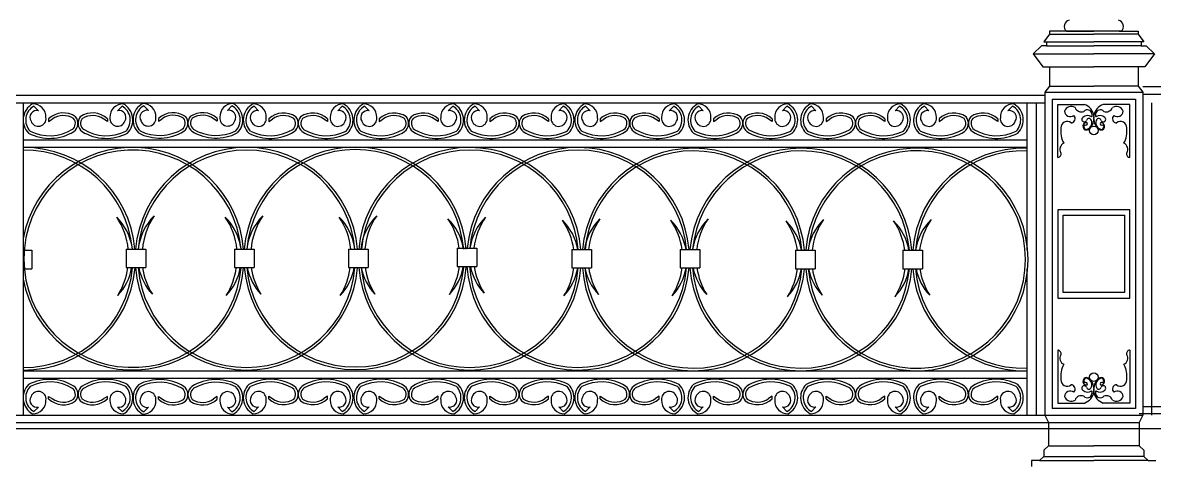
# Model space of a CAD drawing. Header units: millimetres. Extents: x 1931 to 30327, y -2374 to 17555.
# Drawn here: x 6546 to 9856, y 2051 to 3341 of the extents above; entities that cross this region are included whole.
import ezdxf

# ---------------------------------------------------------------- set-up
doc = ezdxf.new("R2010")
doc.units = ezdxf.units.MM
picture_1 = doc.add_image_def('image1.gif', size_in_pixel=(174, 220))

msp = doc.modelspace()

# ---------------------------------------------------------------- linework, layer by layer
at = {"color": 4, "linetype": 'ByBlock', "lineweight": -2}
for p, q in [((9752.8, 3316), (9548.9, 3316)), ((9548.9, 3316), (9548.9, 3307.1)), ((9598.6, 3316), (9678.7, 3316)), ((9604.6, 3316), (9678.7, 3316)), ((9752.8, 3316), (9678.7, 3316)), ((9758.8, 3316), (9678.7, 3316)), ((9752.8, 3316), (9808.5, 3316)), ((9808.5, 3316), (9808.5, 3307.1)), ((9548.9, 3307.1), (9532.6, 3284.9)), ((9532.6, 3284.9), (9540, 3284.9)), ((9540, 3284.9), (9540, 3272.9)), ((9540, 3284.9), (9678.7, 3284.9)), ((9548.9, 3307.1), (9678.7, 3307.1)), ((9808.5, 3307.1), (9678.7, 3307.1)), ((9817.4, 3284.9), (9678.7, 3284.9)), ((9808.5, 3307.1), (9824.8, 3284.9)), ((9824.8, 3284.9), (9817.4, 3284.9)), ((9817.4, 3284.9), (9817.4, 3272.9)), ((9526, 3272.9), (9501.7, 3250.1)), ((9501.7, 3250.1), (9529.3, 3211.5)), ((9501.7, 3250.1), (9678.7, 3250.1)), ((9540, 3272.9), (9526, 3272.9)), ((9540, 3272.9), (9678.7, 3272.9)), ((9817.4, 3272.9), (9678.7, 3272.9)), ((9855.7, 3250.1), (9678.7, 3250.1)), ((9817.4, 3272.9), (9831.4, 3272.9)), ((9855.7, 3250.1), (9828.1, 3211.5)), ((9831.4, 3272.9), (9855.7, 3250.1)), ((9529.3, 3211.5), (9549.3, 3211.5)), ((9549.3, 3211.5), (9549.3, 3155.6)), ((9549.3, 3211.5), (9678.7, 3211.5)), ((9808.1, 3211.5), (9678.7, 3211.5)), ((9828.1, 3211.5), (9808.1, 3211.5)), ((9808.1, 3211.5), (9808.1, 3155.6)), ((9549.3, 3155.6), (9535.2, 3137.4)), ((9549.3, 3155.6), (9678.7, 3155.6)), ((9808.1, 3155.6), (9678.7, 3155.6)), ((9808.1, 3155.6), (9678.7, 3155.6)), ((9808.1, 3155.6), (9822.2, 3137.4)), ((9822.2, 3154.4), (12851.3, 3154.4)), ((6506.1, 3128.4), (9535.2, 3128.4)), ((9535.2, 3137.4), (9535.2, 2191.6)), ((9535.2, 3137.4), (9822.2, 3137.4)), ((9556.7, 3117.4), (9800.7, 3117.4)), ((9556.7, 3117.4), (9556.7, 2211.6)), ((9800.7, 3117.4), (9800.7, 2211.6)), ((9822.2, 3137.4), (9822.2, 2191.6)), ((9822.2, 3132.1), (12851.3, 3132.1)), ((6506.1, 3106.1), (9535.2, 3106.1)), ((6547.2, 3106.1), (6547.2, 2191.6)), ((6592, 3083.4), (6578.8, 3096.8)), ((6823.3, 3083.4), (6836.4, 3096.8)), ((6913.5, 3084.2), (6900.3, 3097.6)), ((7144.8, 3084.2), (7158, 3097.6)), ((7236.1, 3083.3), (7222.9, 3096.7)), ((7467.4, 3083.3), (7480.6, 3096.7)), ((7559.2, 3083.3), (7546.1, 3096.7)), ((7790.6, 3083.3), (7803.7, 3096.7)), ((7882.2, 3083.3), (7869.1, 3096.7)), ((8113.6, 3083.3), (8126.7, 3096.7)), ((8205.4, 3083.3), (8192.3, 3096.7)), ((8436.8, 3083.3), (8449.9, 3096.7)), ((8536.4, 3083.3), (8523.3, 3096.7)), ((8767.8, 3083.3), (8780.9, 3096.7)), ((8865.9, 3083.3), (8852.8, 3096.7)), ((9097.3, 3083.3), (9110.4, 3096.7)), ((9196.2, 3083.3), (9183, 3096.7)), ((9427.5, 3083.3), (9440.7, 3096.7)), ((9482.6, 3106.1), (9482.6, 2674.7)), ((9509.8, 3106.1), (9509.8, 2674.7)), ((9573.2, 2946.5), (9573.2, 3101.4)), ((9573.2, 3101.4), (9651.1, 3101.4)), ((9784.2, 3101.4), (9706.3, 3101.4)), ((9784.2, 2946.5), (9784.2, 3101.4)), ((9847.7, 3106.1), (9847.7, 2191.6)), ((6621.7, 3059.6), (6621.7, 3052.2)), ((6621.7, 3052.2), (6632.4, 3059)), ((6793.5, 3052.2), (6782.9, 3059)), ((6793.5, 3059.6), (6793.5, 3052.2)), ((6943.3, 3060.3), (6943.3, 3052.9)), ((6943.3, 3052.9), (6953.9, 3059.7)), ((7115, 3052.9), (7104.4, 3059.7)), ((7115, 3060.3), (7115, 3052.9)), ((7265.8, 3059.4), (7265.8, 3052)), ((7265.8, 3052), (7276.5, 3058.8)), ((7437.6, 3052), (7427, 3058.8)), ((7437.6, 3059.4), (7437.6, 3052)), ((7589, 3059.4), (7589, 3052)), ((7589, 3052), (7599.6, 3058.8)), ((7760.8, 3052), (7750.2, 3058.8)), ((7760.8, 3059.4), (7760.8, 3052)), ((7912, 3059.4), (7912, 3052)), ((7912, 3052), (7922.6, 3058.8)), ((8083.8, 3052), (8073.2, 3058.8)), ((8083.8, 3059.4), (8083.8, 3052)), ((8235.2, 3059.4), (8235.2, 3052)), ((8235.2, 3052), (8245.8, 3058.8)), ((8407, 3052), (8396.3, 3058.8)), ((8407, 3059.4), (8407, 3052)), ((8566.2, 3059.4), (8566.2, 3052)), ((8566.2, 3052), (8576.8, 3058.8)), ((8738, 3052), (8727.4, 3058.8)), ((8738, 3059.4), (8738, 3052)), ((8895.7, 3059.4), (8895.7, 3052)), ((8895.7, 3052), (8906.3, 3058.8)), ((9067.5, 3052), (9056.9, 3058.8)), ((9067.5, 3059.4), (9067.5, 3052)), ((9226, 3059.4), (9226, 3052)), ((9226, 3052), (9236.6, 3058.8)), ((9397.7, 3052), (9387.1, 3058.8)), ((9397.7, 3059.4), (9397.7, 3052)), ((6547.2, 2998.1), (9482.6, 2998.1)), ((6547.2, 2976.8), (9482.6, 2976.8)), ((9784.4, 2793.4), (9573.2, 2793.4)), ((9573.2, 2793.4), (9573.2, 2534.9)), ((9784.4, 2534.9), (9784.4, 2793.4)), ((9589.2, 2550.9), (9589.2, 2777.4)), ((9589.2, 2777.4), (9768.4, 2777.4)), ((9768.4, 2777.4), (9768.4, 2550.9)), ((7817, 2681.2), (7874.6, 2681.2)), ((7817, 2681.2), (7817, 2627.2)), ((7874.6, 2681.2), (7874.6, 2627.2)), ((6547.2, 2674.7), (6572.8, 2674.7)), ((6572.8, 2674.7), (6572.8, 2620.7)), ((6848.2, 2677.8), (6905.8, 2677.8)), ((6848.2, 2677.8), (6848.2, 2623.8)), ((6905.8, 2677.8), (6905.8, 2623.8)), ((7165.8, 2677.8), (7223.4, 2677.8)), ((7165.8, 2677.8), (7165.8, 2623.8)), ((7223.4, 2677.8), (7223.4, 2623.8)), ((7499, 2677.8), (7556.5, 2677.8)), ((7499, 2677.8), (7499, 2623.8)), ((7556.5, 2677.8), (7556.5, 2623.8)), ((8151.9, 2676.9), (8209.4, 2676.9)), ((8151.9, 2676.9), (8151.9, 2622.9)), ((8209.4, 2676.9), (8209.4, 2622.9)), ((8468.5, 2676.9), (8526, 2676.9)), ((8468.5, 2676.9), (8468.5, 2622.9)), ((8526, 2676.9), (8526, 2622.9)), ((8805.9, 2674.7), (8863.5, 2674.7)), ((8805.9, 2674.7), (8805.9, 2620.7)), ((8863.5, 2674.7), (8863.5, 2620.7)), ((9120.5, 2674.7), (9178.1, 2674.7)), ((9120.5, 2674.7), (9120.5, 2620.7)), ((9178.1, 2674.7), (9178.1, 2620.7)), ((9509.8, 2674.7), (9509.8, 2191.6)), ((6547.2, 2620.7), (6572.8, 2620.7)), ((6848.2, 2623.8), (6905.8, 2623.8)), ((7165.8, 2623.8), (7223.4, 2623.8)), ((7499, 2623.8), (7556.5, 2623.8)), ((7817, 2627.2), (7874.6, 2627.2)), ((8151.9, 2622.9), (8209.4, 2622.9)), ((8468.5, 2622.9), (8526, 2622.9)), ((8805.9, 2620.7), (8863.5, 2620.7)), ((9120.5, 2620.7), (9178.1, 2620.7)), ((9482.6, 2620.7), (9482.6, 2191.6)), ((9768.4, 2550.9), (9589.2, 2550.9)), ((9573.2, 2534.9), (9784.4, 2534.9)), ((9573.2, 2382.3), (9573.2, 2227.4)), ((9784.2, 2382.3), (9784.2, 2227.4)), ((6547.2, 2321.8), (9482.6, 2321.8)), ((6547.2, 2300.6), (9482.6, 2300.6)), ((6621.7, 2239.7), (6621.7, 2247)), ((6621.7, 2247), (6632.4, 2240.3)), ((6793.5, 2247), (6782.9, 2240.3)), ((6793.5, 2239.7), (6793.5, 2247)), ((6943.3, 2239), (6943.3, 2246.3)), ((6943.3, 2246.3), (6953.9, 2239.5)), ((7115, 2246.3), (7104.4, 2239.5)), ((7115, 2239), (7115, 2246.3)), ((7265.8, 2239.8), (7265.8, 2247.2)), ((7265.8, 2247.2), (7276.5, 2240.4)), ((7437.6, 2247.2), (7427, 2240.4)), ((7437.6, 2239.8), (7437.6, 2247.2)), ((7589, 2239.8), (7589, 2247.2)), ((7589, 2247.2), (7599.6, 2240.4)), ((7760.8, 2247.2), (7750.2, 2240.4)), ((7760.8, 2239.8), (7760.8, 2247.2)), ((7912, 2239.8), (7912, 2247.2)), ((7912, 2247.2), (7922.6, 2240.4)), ((8083.8, 2247.2), (8073.2, 2240.4)), ((8083.8, 2239.8), (8083.8, 2247.2)), ((8235.2, 2239.8), (8235.2, 2247.2)), ((8235.2, 2247.2), (8245.8, 2240.4)), ((8407, 2247.2), (8396.3, 2240.4)), ((8407, 2239.8), (8407, 2247.2)), ((8566.2, 2239.8), (8566.2, 2247.2)), ((8566.2, 2247.2), (8576.8, 2240.4)), ((8738, 2247.2), (8727.4, 2240.4)), ((8738, 2239.8), (8738, 2247.2)), ((8895.7, 2239.8), (8895.7, 2247.2)), ((8895.7, 2247.2), (8906.3, 2240.4)), ((9067.5, 2247.2), (9056.9, 2240.4)), ((9067.5, 2239.8), (9067.5, 2247.2)), ((9226, 2239.8), (9226, 2247.2)), ((9226, 2247.2), (9236.6, 2240.4)), ((9397.7, 2247.2), (9387.1, 2240.4)), ((9397.7, 2239.8), (9397.7, 2247.2)), ((9573.2, 2227.4), (9651.1, 2227.4)), ((9784.2, 2227.4), (9706.3, 2227.4)), ((6506.1, 2191.6), (9535.2, 2191.6)), ((6592, 2215.8), (6578.8, 2202.4)), ((6823.3, 2215.8), (6836.4, 2202.4)), ((6913.5, 2215.1), (6900.3, 2201.7)), ((7144.8, 2215.1), (7158, 2201.7)), ((7236.1, 2216), (7222.9, 2202.6)), ((7467.4, 2216), (7480.6, 2202.6)), ((7559.2, 2216), (7546.1, 2202.6)), ((7790.6, 2216), (7803.7, 2202.6)), ((7882.2, 2216), (7869.1, 2202.6)), ((8113.6, 2216), (8126.7, 2202.6)), ((8205.4, 2216), (8192.3, 2202.6)), ((8436.8, 2216), (8449.9, 2202.6)), ((8536.4, 2216), (8523.3, 2202.6)), ((8767.8, 2216), (8780.9, 2202.6)), ((8865.9, 2216), (8852.8, 2202.6)), ((9097.3, 2216), (9110.4, 2202.6)), ((9196.2, 2216), (9183, 2202.6)), ((9427.5, 2216), (9440.7, 2202.6)), ((9535.2, 2191.6), (9546.5, 2170.4)), ((9535.2, 2191.6), (9822.2, 2191.6)), ((9800.7, 2211.6), (9556.7, 2211.6)), ((9810.9, 2196.4), (12862.6, 2196.4)), ((9822.2, 2191.6), (9810.9, 2170.4)), ((9822.2, 2217.6), (12851.3, 2217.6)), ((2326.8, 2153.2), (30326.8, 2153.2)), ((6494.8, 2170.4), (9546.5, 2170.4)), ((9546.5, 2170.4), (9546.5, 2102)), ((9546.5, 2170.4), (9810.9, 2170.4)), ((9810.9, 2170.4), (9810.9, 2102)), ((9546.5, 2102), (9532.4, 2089.6)), ((9532.4, 2089.6), (9532.4, 2079.2)), ((9546.5, 2102), (9678.7, 2102)), ((9810.9, 2102), (9678.7, 2102)), ((9810.9, 2102), (9825, 2089.6)), ((9825, 2089.6), (9825, 2079.2)), ((9519.6, 2059.6), (9496.9, 2059.6)), ((9496.9, 2059.6), (9496.9, 2041.9)), ((9532.4, 2070.6), (9519.6, 2059.6)), ((9519.6, 2059.6), (9678.7, 2059.6)), ((9532.4, 2079.2), (9532.4, 2070.6)), ((9532.4, 2070.6), (9678.7, 2070.6)), ((9825, 2070.6), (9678.7, 2070.6)), ((9837.8, 2059.6), (9678.7, 2059.6)), ((9825, 2079.2), (9825, 2070.6)), ((9825, 2070.6), (9837.8, 2059.6)), ((9837.8, 2059.6), (9860.5, 2059.6))]:
    msp.add_line(p, q, dxfattribs=at)
for centre in [(9678.7, 3025.8), (9678.7, 2302.9)]:
    msp.add_circle(centre, 12.7, dxfattribs=at)
for centre, radius, start, end in [((9611, 3330.3), 18.9, 104.6681, 229.1312), ((9746.4, 3330.3), 18.9, 310.8688, 75.3319), ((6601.5, 3055.9), 54.4, 119.0307, 224.9563), ((6601.5, 3055.9), 46.8, 119.0307, 223.5383), ((6587.5, 3063.7), 20.2, 77.1295, 212.7066), ((6576.1, 3065.5), 38, 356.8863, 91.4374), ((6839.2, 3065.5), 38, 88.5626, 183.1137), ((6827.8, 3063.7), 20.2, 327.2934, 102.8705), ((6813.7, 3055.9), 46.8, 316.4617, 60.9693), ((6813.7, 3055.9), 54.4, 315.0437, 60.9693), ((6923, 3056.7), 54.4, 119.0307, 224.9563), ((6923, 3056.7), 46.8, 119.0307, 223.5383), ((6909, 3064.4), 20.2, 77.1295, 212.7066), ((6897.6, 3066.2), 38, 356.8863, 91.4374), ((7160.7, 3066.2), 38, 88.5626, 183.1137), ((7149.3, 3064.4), 20.2, 327.2934, 102.8705), ((7135.3, 3056.7), 46.8, 316.4617, 60.9693), ((7135.3, 3056.7), 54.4, 315.0437, 60.9693), ((7245.6, 3055.8), 54.4, 119.0307, 224.9563), ((7245.6, 3055.8), 46.8, 119.0307, 223.5383), ((7231.6, 3063.5), 20.2, 77.1295, 212.7066), ((7220.2, 3065.3), 38, 356.8863, 91.4374), ((7483.3, 3065.3), 38, 88.5626, 183.1137), ((7471.9, 3063.5), 20.2, 327.2934, 102.8705), ((7457.8, 3055.8), 46.8, 316.4617, 60.9693), ((7457.8, 3055.8), 54.4, 315.0437, 60.9693), ((7568.8, 3055.8), 54.4, 119.0307, 224.9563), ((7568.8, 3055.8), 46.8, 119.0307, 223.5383), ((7554.7, 3063.5), 20.2, 77.1295, 212.7066), ((7543.3, 3065.3), 38, 356.8863, 91.4374), ((7806.4, 3065.3), 38, 88.5626, 183.1137), ((7795.1, 3063.5), 20.2, 327.2934, 102.8705), ((7781, 3055.8), 46.8, 316.4617, 60.9693), ((7781, 3055.8), 54.4, 315.0437, 60.9693), ((7891.8, 3055.8), 54.4, 119.0307, 224.9563), ((7891.8, 3055.8), 46.8, 119.0307, 223.5383), ((7877.7, 3063.5), 20.2, 77.1295, 212.7066), ((7866.4, 3065.3), 38, 356.8863, 91.4374), ((8129.5, 3065.3), 38, 88.5626, 183.1137), ((8118.1, 3063.5), 20.2, 327.2934, 102.8705), ((8104, 3055.8), 46.8, 316.4617, 60.9693), ((8104, 3055.8), 54.4, 315.0437, 60.9693), ((8215, 3055.8), 54.4, 119.0307, 224.9563), ((8215, 3055.8), 46.8, 119.0307, 223.5383), ((8200.9, 3063.5), 20.2, 77.1295, 212.7066), ((8189.5, 3065.3), 38, 356.8863, 91.4374), ((8452.6, 3065.3), 38, 88.5626, 183.1137), ((8441.3, 3063.5), 20.2, 327.2934, 102.8705), ((8427.2, 3055.8), 46.8, 316.4617, 60.9693), ((8427.2, 3055.8), 54.4, 315.0437, 60.9693), ((8546, 3055.8), 54.4, 119.0307, 224.9563), ((8546, 3055.8), 46.8, 119.0307, 223.5383), ((8531.9, 3063.5), 20.2, 77.1295, 212.7066), ((8520.6, 3065.3), 38, 356.8863, 91.4374), ((8783.6, 3065.3), 38, 88.5626, 183.1137), ((8772.3, 3063.5), 20.2, 327.2934, 102.8705), ((8758.2, 3055.8), 46.8, 316.4617, 60.9693), ((8758.2, 3055.8), 54.4, 315.0437, 60.9693), ((8875.5, 3055.8), 54.4, 119.0307, 224.9563), ((8875.5, 3055.8), 46.8, 119.0307, 223.5383), ((8861.4, 3063.5), 20.2, 77.1295, 212.7066), ((8850, 3065.3), 38, 356.8863, 91.4374), ((9113.1, 3065.3), 38, 88.5626, 183.1137), ((9101.8, 3063.5), 20.2, 327.2934, 102.8705), ((9087.7, 3055.8), 46.8, 316.4617, 60.9693), ((9087.7, 3055.8), 54.4, 315.0437, 60.9693), ((9205.7, 3055.8), 54.4, 119.0307, 224.9563), ((9205.7, 3055.8), 46.8, 119.0307, 223.5383), ((9191.7, 3063.5), 20.2, 77.1295, 212.7066), ((9180.3, 3065.3), 38, 356.8863, 91.4374), ((9443.4, 3065.3), 38, 88.5626, 183.1137), ((9432, 3063.5), 20.2, 327.2934, 102.8705), ((9418, 3055.8), 46.8, 316.4617, 60.9693), ((9418, 3055.8), 54.4, 315.0437, 60.9693), ((9612.3, 3075.4), 20.7, 56.3803, 161.1596), ((9609.9, 3083.4), 17.3, 184.4876, 306.65), ((9642.3, 3099.9), 20, 201.4134, 291.5368), ((9659.9, 3072.5), 13.5, 6.4519, 139.2037), ((9637.2, 3061.6), 42.1, 307.5979, 70.7468), ((9720.2, 3061.6), 42.1, 109.2532, 232.4021), ((9697.5, 3072.5), 13.5, 40.7963, 173.5481), ((9715, 3099.9), 20, 248.4632, 338.5866), ((9745.1, 3075.4), 20.7, 18.8404, 123.6197), ((9747.5, 3083.4), 17.3, 233.35, 355.5124), ((6591.7, 3060.3), 22.6, 199.435, 7.8921), ((6664.8, 3014.6), 62.3, 54.7468, 133.7841), ((6664.9, 3012.6), 56.6, 58.029, 125.0876), ((6677.3, 3046.4), 22.7, 307.6957, 39.0133), ((6677.3, 3046.4), 30.3, 307.6957, 39.0133), ((6738, 3046.4), 30.3, 140.9867, 232.3043), ((6750.4, 3014.6), 62.3, 46.2159, 125.2532), ((6738, 3046.4), 22.7, 140.9867, 232.3043), ((6750.4, 3012.6), 56.6, 54.9124, 121.971), ((6823.6, 3060.3), 22.6, 172.1079, 340.565), ((6913.2, 3061), 22.6, 199.435, 7.8921), ((6986.3, 3015.3), 62.3, 54.7468, 133.7841), ((6986.4, 3013.4), 56.6, 58.029, 125.0876), ((6998.8, 3047.1), 22.7, 307.6957, 39.0133), ((6998.8, 3047.1), 30.3, 307.6957, 39.0133), ((7059.5, 3047.1), 30.3, 140.9867, 232.3043), ((7072, 3015.3), 62.3, 46.2159, 125.2532), ((7059.5, 3047.1), 22.7, 140.9867, 232.3043), ((7071.9, 3013.4), 56.6, 54.9124, 121.971), ((7145.1, 3061), 22.6, 172.1079, 340.565), ((7235.8, 3060.1), 22.6, 199.435, 7.8921), ((7308.9, 3014.4), 62.3, 54.7468, 133.7841), ((7309, 3012.5), 56.6, 58.029, 125.0876), ((7321.4, 3046.2), 22.7, 307.6957, 39.0133), ((7321.4, 3046.2), 30.3, 307.6957, 39.0133), ((7382.1, 3046.2), 30.3, 140.9867, 232.3043), ((7394.5, 3014.4), 62.3, 46.2159, 125.2532), ((7382.1, 3046.2), 22.7, 140.9867, 232.3043), ((7394.5, 3012.5), 56.6, 54.9124, 121.971), ((7467.7, 3060.1), 22.6, 172.1079, 340.565), ((7559, 3060.1), 22.6, 199.435, 7.8921), ((7632.1, 3014.4), 62.3, 54.7468, 133.7841), ((7632.2, 3012.5), 56.6, 58.029, 125.0876), ((7644.5, 3046.2), 22.7, 307.6957, 39.0133), ((7644.5, 3046.2), 30.3, 307.6957, 39.0133), ((7705.3, 3046.2), 30.3, 140.9867, 232.3043), ((7717.7, 3014.4), 62.3, 46.2159, 125.2532), ((7705.3, 3046.2), 22.7, 140.9867, 232.3043), ((7717.6, 3012.5), 56.6, 54.9124, 121.971), ((7790.8, 3060.1), 22.6, 172.1079, 340.565), ((7882, 3060.1), 22.6, 199.435, 7.8921), ((7955.1, 3014.4), 62.3, 54.7468, 133.7841), ((7955.2, 3012.5), 56.6, 58.029, 125.0876), ((7967.5, 3046.2), 22.7, 307.6957, 39.0133), ((7967.5, 3046.2), 30.3, 307.6957, 39.0133), ((8028.3, 3046.2), 30.3, 140.9867, 232.3043), ((8040.7, 3014.4), 62.3, 46.2159, 125.2532), ((8028.3, 3046.2), 22.7, 140.9867, 232.3043), ((8040.7, 3012.5), 56.6, 54.9124, 121.971), ((8113.9, 3060.1), 22.6, 172.1079, 340.565), ((8205.1, 3060.1), 22.6, 199.435, 7.8921), ((8278.3, 3014.4), 62.3, 54.7468, 133.7841), ((8278.3, 3012.5), 56.6, 58.029, 125.0876), ((8290.7, 3046.2), 22.7, 307.6957, 39.0133), ((8290.7, 3046.2), 30.3, 307.6957, 39.0133), ((8351.5, 3046.2), 30.3, 140.9867, 232.3043), ((8363.9, 3014.4), 62.3, 46.2159, 125.2532), ((8351.5, 3046.2), 22.7, 140.9867, 232.3043), ((8363.8, 3012.5), 56.6, 54.9124, 121.971), ((8437, 3060.1), 22.6, 172.1079, 340.565), ((8536.2, 3060.1), 22.6, 199.435, 7.8921), ((8609.3, 3014.4), 62.3, 54.7468, 133.7841), ((8609.4, 3012.5), 56.6, 58.029, 125.0876), ((8621.7, 3046.2), 22.7, 307.6957, 39.0133), ((8621.7, 3046.2), 30.3, 307.6957, 39.0133), ((8682.5, 3046.2), 30.3, 140.9867, 232.3043), ((8694.9, 3014.4), 62.3, 46.2159, 125.2532), ((8682.5, 3046.2), 22.7, 140.9867, 232.3043), ((8694.8, 3012.5), 56.6, 54.9124, 121.971), ((8768, 3060.1), 22.6, 172.1079, 340.565), ((8865.7, 3060.1), 22.6, 199.435, 7.8921), ((8938.8, 3014.4), 62.3, 54.7468, 133.7841), ((8938.8, 3012.5), 56.6, 58.029, 125.0876), ((8951.2, 3046.2), 22.7, 307.6957, 39.0133), ((8951.2, 3046.2), 30.3, 307.6957, 39.0133), ((9012, 3046.2), 30.3, 140.9867, 232.3043), ((9024.4, 3014.4), 62.3, 46.2159, 125.2532), ((9012, 3046.2), 22.7, 140.9867, 232.3043), ((9024.3, 3012.5), 56.6, 54.9124, 121.971), ((9097.5, 3060.1), 22.6, 172.1079, 340.565), ((9195.9, 3060.1), 22.6, 199.435, 7.8921), ((9269, 3014.4), 62.3, 54.7468, 133.7841), ((9269.1, 3012.5), 56.6, 58.029, 125.0876), ((9281.5, 3046.2), 22.7, 307.6957, 39.0133), ((9281.5, 3046.2), 30.3, 307.6957, 39.0133), ((9342.2, 3046.2), 30.3, 140.9867, 232.3043), ((9354.6, 3014.4), 62.3, 46.2159, 125.2532), ((9342.2, 3046.2), 22.7, 140.9867, 232.3043), ((9354.6, 3012.5), 56.6, 54.9124, 121.971), ((9427.8, 3060.1), 22.6, 172.1079, 340.565), ((9600.3, 3034.2), 17.9, 49.1308, 183.942), ((9612, 3060.2), 12.4, 268.8845, 48.9378), ((9650.9, 3057.9), 7.19, 125.8365, 335.2522), ((9660.3, 3049.8), 19.4, 51.9115, 134.444), ((9657.6, 3037.5), 10.7, 82.6125, 299.3151), ((9655.5, 3045.3), 4.52, 230.1016, 38.9448), ((9664.3, 3054.1), 6.89, 35.1589, 173.2384), ((9652.8, 3048), 19.8, 295.6304, 30.3014), ((9666.5, 3070.3), 7.82, 318.6814, 28.7037), ((9690.9, 3070.3), 7.82, 151.2963, 221.3186), ((9704.5, 3048), 19.8, 149.6986, 244.3696), ((9697, 3049.8), 19.4, 45.556, 128.0885), ((9693, 3054.1), 6.89, 6.7616, 144.8411), ((9699.7, 3037.5), 10.7, 240.6849, 97.3875), ((9701.8, 3045.3), 4.52, 141.0552, 309.8984), ((9706.4, 3057.9), 7.19, 204.7478, 54.1635), ((9745.4, 3060.2), 12.4, 131.0622, 271.1155), ((9757.1, 3034.2), 17.9, 356.058, 130.8692), ((6625.1, 3137.4), 135, 242.6623, 301.5814), ((6625.1, 3137.4), 127.4, 243.2076, 301.5814), ((6790.2, 3137.4), 135, 238.4186, 297.3377), ((6790.2, 3137.4), 127.4, 238.4186, 296.7924), ((6946.6, 3138.2), 135, 242.6623, 301.5814), ((6946.6, 3138.2), 127.4, 243.2076, 301.5814), ((7111.7, 3138.2), 135, 238.4186, 297.3377), ((7111.7, 3138.2), 127.4, 238.4186, 296.7924), ((7269.2, 3137.3), 135, 242.6623, 301.5814), ((7269.2, 3137.3), 127.4, 243.2076, 301.5814), ((7434.3, 3137.3), 135, 238.4186, 297.3377), ((7434.3, 3137.3), 127.4, 238.4186, 296.7924), ((7592.3, 3137.3), 135, 242.6623, 301.5814), ((7592.3, 3137.3), 127.4, 243.2076, 301.5814), ((7757.5, 3137.3), 135, 238.4186, 297.3377), ((7757.5, 3137.3), 127.4, 238.4186, 296.7924), ((7915.3, 3137.3), 135, 242.6623, 301.5814), ((7915.3, 3137.3), 127.4, 243.2076, 301.5814), ((8080.5, 3137.3), 135, 238.4186, 297.3377), ((8080.5, 3137.3), 127.4, 238.4186, 296.7924), ((8238.5, 3137.3), 135, 242.6623, 301.5814), ((8238.5, 3137.3), 127.4, 243.2076, 301.5814), ((8403.6, 3137.3), 135, 238.4186, 297.3377), ((8403.6, 3137.3), 127.4, 238.4186, 296.7924), ((8569.5, 3137.3), 135, 242.6623, 301.5814), ((8569.5, 3137.3), 127.4, 243.2076, 301.5814), ((8734.7, 3137.3), 135, 238.4186, 297.3377), ((8734.7, 3137.3), 127.4, 238.4186, 296.7924), ((8899, 3137.3), 135, 242.6623, 301.5814), ((8899, 3137.3), 127.4, 243.2076, 301.5814), ((9064.2, 3137.3), 135, 238.4186, 297.3377), ((9064.2, 3137.3), 127.4, 238.4186, 296.7924), ((9229.3, 3137.3), 135, 242.6623, 301.5814), ((9229.3, 3137.3), 127.4, 243.2076, 301.5814), ((9394.4, 3137.3), 135, 238.4186, 297.3377), ((9394.4, 3137.3), 127.4, 238.4186, 296.7924), ((9653.5, 3023.3), 71.7, 172.2889, 209.584), ((9657, 3036), 7.32, 127.2802, 306.7088), ((9700.3, 3036), 7.32, 233.2912, 52.7198), ((9703.9, 3023.3), 71.7, 330.416, 7.7111), ((9597.8, 2970.6), 18.5, 111.3253, 213.5934), ((9759.5, 2970.6), 18.5, 326.4066, 68.6747), ((6867.5, 2649.9), 325.8, 4.9146, 169.432), ((6549.8, 2649.9), 325.8, 4.9146, 90.4709), ((6549.8, 2649.9), 318.2, 5.0322, 90.4821), ((6867.5, 2649.9), 318.2, 5.0322, 355.1327), ((7200.6, 2649.9), 325.8, 4.9146, 175.0854), ((7200.6, 2649.9), 318.2, 5.0322, 174.9678), ((7518.7, 2651.2), 325.8, 4.7535, 175.3106), ((7518.7, 2651.2), 318.2, 4.8673, 175.1984), ((7853.5, 2649.9), 325.8, 4.7535, 175.0783), ((7853.5, 2649.9), 318.2, 4.8673, 174.9604), ((8170.1, 2649.9), 325.8, 4.7535, 174.4778), ((8170.1, 2649.9), 318.2, 4.8673, 174.3455), ((8507.6, 2647.7), 325.8, 4.7535, 174.8623), ((8507.6, 2647.7), 318.2, 4.8673, 174.7393), ((8822.1, 2647.7), 325.8, 4.7535, 174.8623), ((8822.1, 2647.7), 318.2, 4.8673, 174.7393), ((9160.6, 2647.7), 325.8, 184.7535, 175.2465), ((9160.6, 2647.7), 318.2, 184.8673, 175.1327), ((9473.8, 2647.7), 325.8, 88.4503, 175.2465), ((9473.8, 2647.7), 318.2, 88.4132, 175.1327), ((9572.8, 2956.7), 10.2, 271.9416, 20.9967), ((9784.5, 2956.7), 10.2, 159.0033, 268.0584), ((6709.4, 2658.6), 158.7, 9.7952, 45.3807), ((6652.9, 2657.5), 203, 5.7383, 34.1779), ((7042, 2662.6), 158.7, 134.6193, 174.4914), ((7098.5, 2661.5), 203, 145.8221, 175.3989), ((7027, 2658.6), 158.7, 9.7952, 45.3807), ((6970.6, 2657.5), 203, 5.7383, 34.1779), ((7359.7, 2662.6), 158.7, 134.6193, 174.4914), ((7416.1, 2661.5), 203, 145.8221, 175.3989), ((7360.1, 2658.6), 158.7, 9.7952, 45.3807), ((7303.7, 2657.5), 203, 5.7383, 34.1779), ((7692.8, 2662.6), 158.7, 134.6193, 174.4914), ((7749.2, 2661.5), 203, 145.8221, 175.3989), ((7678.2, 2654.2), 158.7, 9.7952, 45.3807), ((7621.8, 2653.2), 203, 7.9431, 34.1779), ((8010.9, 2658.2), 158.7, 134.6193, 171.6714), ((8067.3, 2657.2), 203, 145.8221, 173.1989), ((8013, 2649.9), 158.7, 9.7952, 45.3807), ((7956.6, 2648.8), 203, 7.9431, 34.1779), ((8345.7, 2653.9), 158.7, 134.6193, 171.6714), ((8402.1, 2652.8), 203, 145.8221, 173.1989), ((8329.6, 2649.9), 158.7, 9.7952, 45.3807), ((8273.2, 2648.8), 203, 7.9431, 34.1779), ((8662.3, 2653.9), 158.7, 134.6193, 171.6714), ((8718.7, 2652.8), 203, 145.8221, 173.1989), ((8667.1, 2647.7), 158.7, 9.7952, 45.3807), ((8610.7, 2646.6), 203, 7.9431, 34.1779), ((8999.8, 2651.7), 158.7, 134.6193, 171.6714), ((9056.2, 2650.7), 203, 145.8221, 173.1989), ((8981.7, 2647.7), 158.7, 9.7952, 45.3807), ((8925.2, 2646.6), 203, 7.9431, 34.1779), ((9314.3, 2651.7), 158.7, 134.6193, 171.6714), ((9370.7, 2650.7), 203, 145.8221, 173.1989), ((6549.8, 2649.9), 318.2, 269.5179, 355.1327), ((6549.8, 2649.9), 325.8, 269.5291, 355.2465), ((6867.5, 2649.9), 325.8, 190.568, 355.2465), ((6651.8, 2649.8), 203, 327.9451, 352.6525), ((6708.2, 2650.8), 158.7, 316.7423, 350.2048), ((7200.6, 2649.9), 325.8, 184.5925, 355.2465), ((7200.6, 2649.9), 318.2, 184.7024, 355.1327), ((7040.9, 2654.8), 158.7, 191.2684, 223.2577), ((7097.3, 2653.8), 203, 188.4909, 212.0549), ((6969.4, 2649.8), 203, 327.9451, 352.6525), ((7025.9, 2650.8), 158.7, 316.7423, 350.2048), ((7518.7, 2651.2), 325.8, 184.8176, 355.2465), ((7518.7, 2651.2), 318.2, 184.9329, 355.1327), ((7358.5, 2654.8), 158.7, 191.2684, 223.2577), ((7414.9, 2653.8), 203, 188.4909, 212.0549), ((7302.5, 2649.8), 203, 327.9451, 352.6525), ((7359, 2650.8), 158.7, 316.7423, 350.2048), ((7853.5, 2649.9), 325.8, 184.5853, 355.2465), ((7691.6, 2654.8), 158.7, 191.2684, 223.2577), ((7853.5, 2649.9), 318.2, 184.695, 355.1327), ((7748.1, 2653.8), 203, 188.4909, 212.0549), ((7621.8, 2653.2), 203, 327.9451, 352.6525), ((7678.2, 2654.2), 158.7, 316.7423, 350.2048), ((8170.1, 2649.9), 325.8, 183.9857, 355.2465), ((8170.1, 2649.9), 318.2, 184.081, 355.1327), ((8010.9, 2658.2), 158.7, 191.2684, 223.2577), ((8067.3, 2657.2), 203, 188.4909, 212.0549), ((7956.6, 2648.8), 203, 327.9451, 352.6525), ((8013, 2649.9), 158.7, 316.7423, 350.2048), ((8507.6, 2647.7), 325.8, 184.3695, 355.2465), ((8345.7, 2653.9), 158.7, 191.2684, 223.2577), ((8507.6, 2647.7), 318.2, 184.474, 355.1327), ((8402.1, 2652.8), 203, 188.4909, 212.0549), ((8273.2, 2648.8), 203, 327.9451, 352.6525), ((8329.6, 2649.9), 158.7, 316.7423, 350.2048), ((8822.1, 2647.7), 325.8, 184.3695, 355.2465), ((8822.1, 2647.7), 318.2, 184.474, 355.1327), ((8662.3, 2653.9), 158.7, 191.2684, 223.2577), ((8718.7, 2652.8), 203, 188.4909, 212.0549), ((8610.7, 2646.6), 203, 327.9451, 352.6525), ((8667.1, 2647.7), 158.7, 316.7423, 350.2048), ((8999.8, 2651.7), 158.7, 191.2684, 223.2577), ((9056.2, 2650.7), 203, 188.4909, 212.0549), ((8925.2, 2646.6), 203, 327.9451, 352.6525), ((8981.7, 2647.7), 158.7, 316.7423, 350.2048), ((9473.8, 2647.7), 325.8, 184.7535, 271.5497), ((9473.8, 2647.7), 318.2, 184.8673, 271.5868), ((9314.3, 2651.7), 158.7, 191.2684, 223.2577), ((9370.7, 2650.7), 203, 188.4909, 212.0549), ((9572.8, 2372), 10.2, 339.0033, 88.0584), ((9597.8, 2358.1), 18.5, 146.4066, 248.6747), ((9759.5, 2358.1), 18.5, 291.3253, 33.5934), ((9784.5, 2372), 10.2, 91.9416, 200.9967), ((9653.5, 2305.4), 71.7, 150.416, 187.7111), ((9703.9, 2305.4), 71.7, 352.2889, 29.584), ((6625.1, 2161.8), 135, 58.4186, 117.3377), ((6625.1, 2161.8), 127.4, 58.4186, 116.7924), ((6790.2, 2161.8), 135, 62.6623, 121.5814), ((6790.2, 2161.8), 127.4, 63.2076, 121.5814), ((6946.6, 2161.1), 135, 58.4186, 117.3377), ((6946.6, 2161.1), 127.4, 58.4186, 116.7924), ((7111.7, 2161.1), 135, 62.6623, 121.5814), ((7111.7, 2161.1), 127.4, 63.2076, 121.5814), ((7269.2, 2162), 135, 58.4186, 117.3377), ((7269.2, 2162), 127.4, 58.4186, 116.7924), ((7434.3, 2162), 135, 62.6623, 121.5814), ((7434.3, 2162), 127.4, 63.2076, 121.5814), ((7592.3, 2162), 135, 58.4186, 117.3377), ((7592.3, 2162), 127.4, 58.4186, 116.7924), ((7757.5, 2162), 135, 62.6623, 121.5814), ((7757.5, 2162), 127.4, 63.2076, 121.5814), ((7915.3, 2162), 135, 58.4186, 117.3377), ((7915.3, 2162), 127.4, 58.4186, 116.7924), ((8080.5, 2162), 135, 62.6623, 121.5814), ((8080.5, 2162), 127.4, 63.2076, 121.5814), ((8238.5, 2162), 135, 58.4186, 117.3377), ((8238.5, 2162), 127.4, 58.4186, 116.7924), ((8403.6, 2162), 135, 62.6623, 121.5814), ((8403.6, 2162), 127.4, 63.2076, 121.5814), ((8569.5, 2162), 135, 58.4186, 117.3377), ((8569.5, 2162), 127.4, 58.4186, 116.7924), ((8734.7, 2162), 135, 62.6623, 121.5814), ((8734.7, 2162), 127.4, 63.2076, 121.5814), ((8899, 2162), 135, 58.4186, 117.3377), ((8899, 2162), 127.4, 58.4186, 116.7924), ((9064.2, 2162), 135, 62.6623, 121.5814), ((9064.2, 2162), 127.4, 63.2076, 121.5814), ((9229.3, 2162), 135, 58.4186, 117.3377), ((9229.3, 2162), 127.4, 58.4186, 116.7924), ((9394.4, 2162), 135, 62.6623, 121.5814), ((9394.4, 2162), 127.4, 63.2076, 121.5814), ((9600.3, 2294.5), 17.9, 176.058, 310.8692), ((9657.6, 2291.2), 10.7, 60.6849, 277.3875), ((9657, 2292.7), 7.32, 53.2912, 232.7198), ((9637.2, 2267.1), 42.1, 289.2532, 52.4021), ((9655.5, 2283.4), 4.52, 321.0552, 129.8984), ((9652.8, 2280.7), 19.8, 329.6986, 64.3696), ((9720.2, 2267.1), 42.1, 127.5979, 250.7468), ((9704.5, 2280.7), 19.8, 115.6304, 210.3014), ((9699.7, 2291.2), 10.7, 262.6125, 119.3151), ((9700.3, 2292.7), 7.32, 307.2802, 126.7088), ((9701.8, 2283.4), 4.52, 50.1016, 218.9448), ((9757.1, 2294.5), 17.9, 229.1308, 3.942), ((6601.5, 2243.3), 54.4, 135.0437, 240.9693), ((6601.5, 2243.3), 46.8, 136.4617, 240.9693), ((6591.7, 2238.9), 22.6, 352.1079, 160.565), ((6677.3, 2252.8), 22.7, 320.9867, 52.3043), ((6677.3, 2252.8), 30.3, 320.9867, 52.3043), ((6738, 2252.8), 30.3, 127.6957, 219.0133), ((6738, 2252.8), 22.7, 127.6957, 219.0133), ((6823.6, 2238.9), 22.6, 19.435, 187.8921), ((6813.7, 2243.3), 46.8, 299.0307, 43.5383), ((6813.7, 2243.3), 54.4, 299.0307, 44.9563), ((6923, 2242.6), 54.4, 135.0437, 240.9693), ((6923, 2242.6), 46.8, 136.4617, 240.9693), ((6913.2, 2238.2), 22.6, 352.1079, 160.565), ((6998.8, 2252.1), 22.7, 320.9867, 52.3043), ((6998.8, 2252.1), 30.3, 320.9867, 52.3043), ((7059.5, 2252.1), 30.3, 127.6957, 219.0133), ((7059.5, 2252.1), 22.7, 127.6957, 219.0133), ((7145.1, 2238.2), 22.6, 19.435, 187.8921), ((7135.3, 2242.6), 46.8, 299.0307, 43.5383), ((7135.3, 2242.6), 54.4, 299.0307, 44.9563), ((7245.6, 2243.5), 54.4, 135.0437, 240.9693), ((7245.6, 2243.5), 46.8, 136.4617, 240.9693), ((7235.8, 2239.1), 22.6, 352.1079, 160.565), ((7321.4, 2253), 22.7, 320.9867, 52.3043), ((7321.4, 2253), 30.3, 320.9867, 52.3043), ((7382.1, 2253), 30.3, 127.6957, 219.0133), ((7382.1, 2253), 22.7, 127.6957, 219.0133), ((7467.7, 2239.1), 22.6, 19.435, 187.8921), ((7457.8, 2243.5), 46.8, 299.0307, 43.5383), ((7457.8, 2243.5), 54.4, 299.0307, 44.9563), ((7568.8, 2243.5), 54.4, 135.0437, 240.9693), ((7568.8, 2243.5), 46.8, 136.4617, 240.9693), ((7559, 2239.1), 22.6, 352.1079, 160.565), ((7644.5, 2253), 22.7, 320.9867, 52.3043), ((7644.5, 2253), 30.3, 320.9867, 52.3043), ((7705.3, 2253), 30.3, 127.6957, 219.0133), ((7705.3, 2253), 22.7, 127.6957, 219.0133), ((7790.8, 2239.1), 22.6, 19.435, 187.8921), ((7781, 2243.5), 46.8, 299.0307, 43.5383), ((7781, 2243.5), 54.4, 299.0307, 44.9563), ((7891.8, 2243.5), 54.4, 135.0437, 240.9693), ((7891.8, 2243.5), 46.8, 136.4617, 240.9693), ((7882, 2239.1), 22.6, 352.1079, 160.565), ((7967.5, 2253), 22.7, 320.9867, 52.3043), ((7967.5, 2253), 30.3, 320.9867, 52.3043), ((8028.3, 2253), 30.3, 127.6957, 219.0133), ((8028.3, 2253), 22.7, 127.6957, 219.0133), ((8113.9, 2239.1), 22.6, 19.435, 187.8921), ((8104, 2243.5), 46.8, 299.0307, 43.5383), ((8104, 2243.5), 54.4, 299.0307, 44.9563), ((8215, 2243.5), 54.4, 135.0437, 240.9693), ((8215, 2243.5), 46.8, 136.4617, 240.9693), ((8205.1, 2239.1), 22.6, 352.1079, 160.565), ((8290.7, 2253), 22.7, 320.9867, 52.3043), ((8290.7, 2253), 30.3, 320.9867, 52.3043), ((8351.5, 2253), 30.3, 127.6957, 219.0133), ((8351.5, 2253), 22.7, 127.6957, 219.0133), ((8437, 2239.1), 22.6, 19.435, 187.8921), ((8427.2, 2243.5), 46.8, 299.0307, 43.5383), ((8427.2, 2243.5), 54.4, 299.0307, 44.9563), ((8546, 2243.5), 54.4, 135.0437, 240.9693), ((8546, 2243.5), 46.8, 136.4617, 240.9693), ((8536.2, 2239.1), 22.6, 352.1079, 160.565), ((8621.7, 2253), 22.7, 320.9867, 52.3043), ((8621.7, 2253), 30.3, 320.9867, 52.3043), ((8682.5, 2253), 30.3, 127.6957, 219.0133), ((8682.5, 2253), 22.7, 127.6957, 219.0133), ((8768, 2239.1), 22.6, 19.435, 187.8921), ((8758.2, 2243.5), 46.8, 299.0307, 43.5383), ((8758.2, 2243.5), 54.4, 299.0307, 44.9563), ((8875.5, 2243.5), 54.4, 135.0437, 240.9693), ((8875.5, 2243.5), 46.8, 136.4617, 240.9693), ((8865.7, 2239.1), 22.6, 352.1079, 160.565), ((8951.2, 2253), 22.7, 320.9867, 52.3043), ((8951.2, 2253), 30.3, 320.9867, 52.3043), ((9012, 2253), 30.3, 127.6957, 219.0133), ((9012, 2253), 22.7, 127.6957, 219.0133), ((9097.5, 2239.1), 22.6, 19.435, 187.8921), ((9087.7, 2243.5), 46.8, 299.0307, 43.5383), ((9087.7, 2243.5), 54.4, 299.0307, 44.9563), ((9205.7, 2243.5), 54.4, 135.0437, 240.9693), ((9205.7, 2243.5), 46.8, 136.4617, 240.9693), ((9195.9, 2239.1), 22.6, 352.1079, 160.565), ((9281.5, 2253), 22.7, 320.9867, 52.3043), ((9281.5, 2253), 30.3, 320.9867, 52.3043), ((9342.2, 2253), 30.3, 127.6957, 219.0133), ((9342.2, 2253), 22.7, 127.6957, 219.0133), ((9427.8, 2239.1), 22.6, 19.435, 187.8921), ((9418, 2243.5), 46.8, 299.0307, 43.5383), ((9418, 2243.5), 54.4, 299.0307, 44.9563), ((9609.9, 2245.3), 17.3, 53.35, 175.5124), ((9612, 2268.5), 12.4, 311.0622, 91.1155), ((9650.9, 2270.8), 7.19, 24.7478, 234.1635), ((9660.3, 2278.9), 19.4, 225.556, 308.0885), ((9659.9, 2256.2), 13.5, 220.7963, 353.5481), ((9664.3, 2274.6), 6.89, 186.7616, 324.8411), ((9666.5, 2258.4), 7.82, 331.2963, 41.3186), ((9690.9, 2258.4), 7.82, 138.6814, 208.7037), ((9697.5, 2256.2), 13.5, 186.4519, 319.2037), ((9697, 2278.9), 19.4, 231.9115, 314.444), ((9693, 2274.6), 6.89, 215.1589, 353.2384), ((9706.4, 2270.8), 7.19, 305.8365, 155.2522), ((9745.4, 2268.5), 12.4, 88.8845, 228.9378), ((9747.5, 2245.3), 17.3, 4.4876, 126.65), ((6587.5, 2235.5), 20.2, 147.2934, 282.8705), ((6576.1, 2233.8), 38, 268.5626, 3.1137), ((6664.8, 2284.6), 62.3, 226.2159, 305.2532), ((6664.9, 2286.6), 56.6, 234.9124, 301.971), ((6750.4, 2284.6), 62.3, 234.7468, 313.7841), ((6750.4, 2286.6), 56.6, 238.029, 305.0876), ((6839.2, 2233.8), 38, 176.8863, 271.4374), ((6827.8, 2235.5), 20.2, 257.1295, 32.7066), ((6909, 2234.8), 20.2, 147.2934, 282.8705), ((6897.6, 2233.1), 38, 268.5626, 3.1137), ((6986.3, 2283.9), 62.3, 226.2159, 305.2532), ((6986.4, 2285.9), 56.6, 234.9124, 301.971), ((7072, 2283.9), 62.3, 234.7468, 313.7841), ((7071.9, 2285.9), 56.6, 238.029, 305.0876), ((7160.7, 2233.1), 38, 176.8863, 271.4374), ((7149.3, 2234.8), 20.2, 257.1295, 32.7066), ((7231.6, 2235.7), 20.2, 147.2934, 282.8705), ((7220.2, 2234), 38, 268.5626, 3.1137), ((7308.9, 2284.8), 62.3, 226.2159, 305.2532), ((7309, 2286.8), 56.6, 234.9124, 301.971), ((7394.5, 2284.8), 62.3, 234.7468, 313.7841), ((7394.5, 2286.8), 56.6, 238.029, 305.0876), ((7483.3, 2234), 38, 176.8863, 271.4374), ((7471.9, 2235.7), 20.2, 257.1295, 32.7066), ((7554.7, 2235.7), 20.2, 147.2934, 282.8705), ((7543.3, 2234), 38, 268.5626, 3.1137), ((7632.1, 2284.8), 62.3, 226.2159, 305.2532), ((7632.2, 2286.8), 56.6, 234.9124, 301.971), ((7717.7, 2284.8), 62.3, 234.7468, 313.7841), ((7717.6, 2286.8), 56.6, 238.029, 305.0876), ((7806.4, 2234), 38, 176.8863, 271.4374), ((7795.1, 2235.7), 20.2, 257.1295, 32.7066), ((7877.7, 2235.7), 20.2, 147.2934, 282.8705), ((7866.4, 2234), 38, 268.5626, 3.1137), ((7955.1, 2284.8), 62.3, 226.2159, 305.2532), ((7955.2, 2286.8), 56.6, 234.9124, 301.971), ((8040.7, 2284.8), 62.3, 234.7468, 313.7841), ((8040.7, 2286.8), 56.6, 238.029, 305.0876), ((8129.5, 2234), 38, 176.8863, 271.4374), ((8118.1, 2235.7), 20.2, 257.1295, 32.7066), ((8200.9, 2235.7), 20.2, 147.2934, 282.8705), ((8189.5, 2234), 38, 268.5626, 3.1137), ((8278.3, 2284.8), 62.3, 226.2159, 305.2532), ((8278.3, 2286.8), 56.6, 234.9124, 301.971), ((8363.9, 2284.8), 62.3, 234.7468, 313.7841), ((8363.8, 2286.8), 56.6, 238.029, 305.0876), ((8452.6, 2234), 38, 176.8863, 271.4374), ((8441.3, 2235.7), 20.2, 257.1295, 32.7066), ((8531.9, 2235.7), 20.2, 147.2934, 282.8705), ((8520.6, 2234), 38, 268.5626, 3.1137), ((8609.3, 2284.8), 62.3, 226.2159, 305.2532), ((8609.4, 2286.8), 56.6, 234.9124, 301.971), ((8694.9, 2284.8), 62.3, 234.7468, 313.7841), ((8694.8, 2286.8), 56.6, 238.029, 305.0876), ((8783.6, 2234), 38, 176.8863, 271.4374), ((8772.3, 2235.7), 20.2, 257.1295, 32.7066), ((8861.4, 2235.7), 20.2, 147.2934, 282.8705), ((8850, 2234), 38, 268.5626, 3.1137), ((8938.8, 2284.8), 62.3, 226.2159, 305.2532), ((8938.8, 2286.8), 56.6, 234.9124, 301.971), ((9024.4, 2284.8), 62.3, 234.7468, 313.7841), ((9024.3, 2286.8), 56.6, 238.029, 305.0876), ((9113.1, 2234), 38, 176.8863, 271.4374), ((9101.8, 2235.7), 20.2, 257.1295, 32.7066), ((9191.7, 2235.7), 20.2, 147.2934, 282.8705), ((9180.3, 2234), 38, 268.5626, 3.1137), ((9269, 2284.8), 62.3, 226.2159, 305.2532), ((9269.1, 2286.8), 56.6, 234.9124, 301.971), ((9354.6, 2284.8), 62.3, 234.7468, 313.7841), ((9354.6, 2286.8), 56.6, 238.029, 305.0876), ((9443.4, 2234), 38, 176.8863, 271.4374), ((9432, 2235.7), 20.2, 257.1295, 32.7066), ((9612.3, 2253.3), 20.7, 198.8404, 303.6197), ((9642.3, 2228.8), 20, 68.4632, 158.5866), ((9715, 2228.8), 20, 21.4134, 111.5368), ((9745.1, 2253.3), 20.7, 236.3803, 341.1596)]:
    msp.add_arc(centre, radius, start, end, dxfattribs=at)

# ---------------------------------------------------------------- pictures from other files: only their frames are drawn
image = msp.add_image(picture_1, insert=(9589.2, 2550.9), size_in_units=(179.2, 226.6), dxfattribs=at)
image.dxf.flags = 7

doc.saveas('drawing.dxf')
